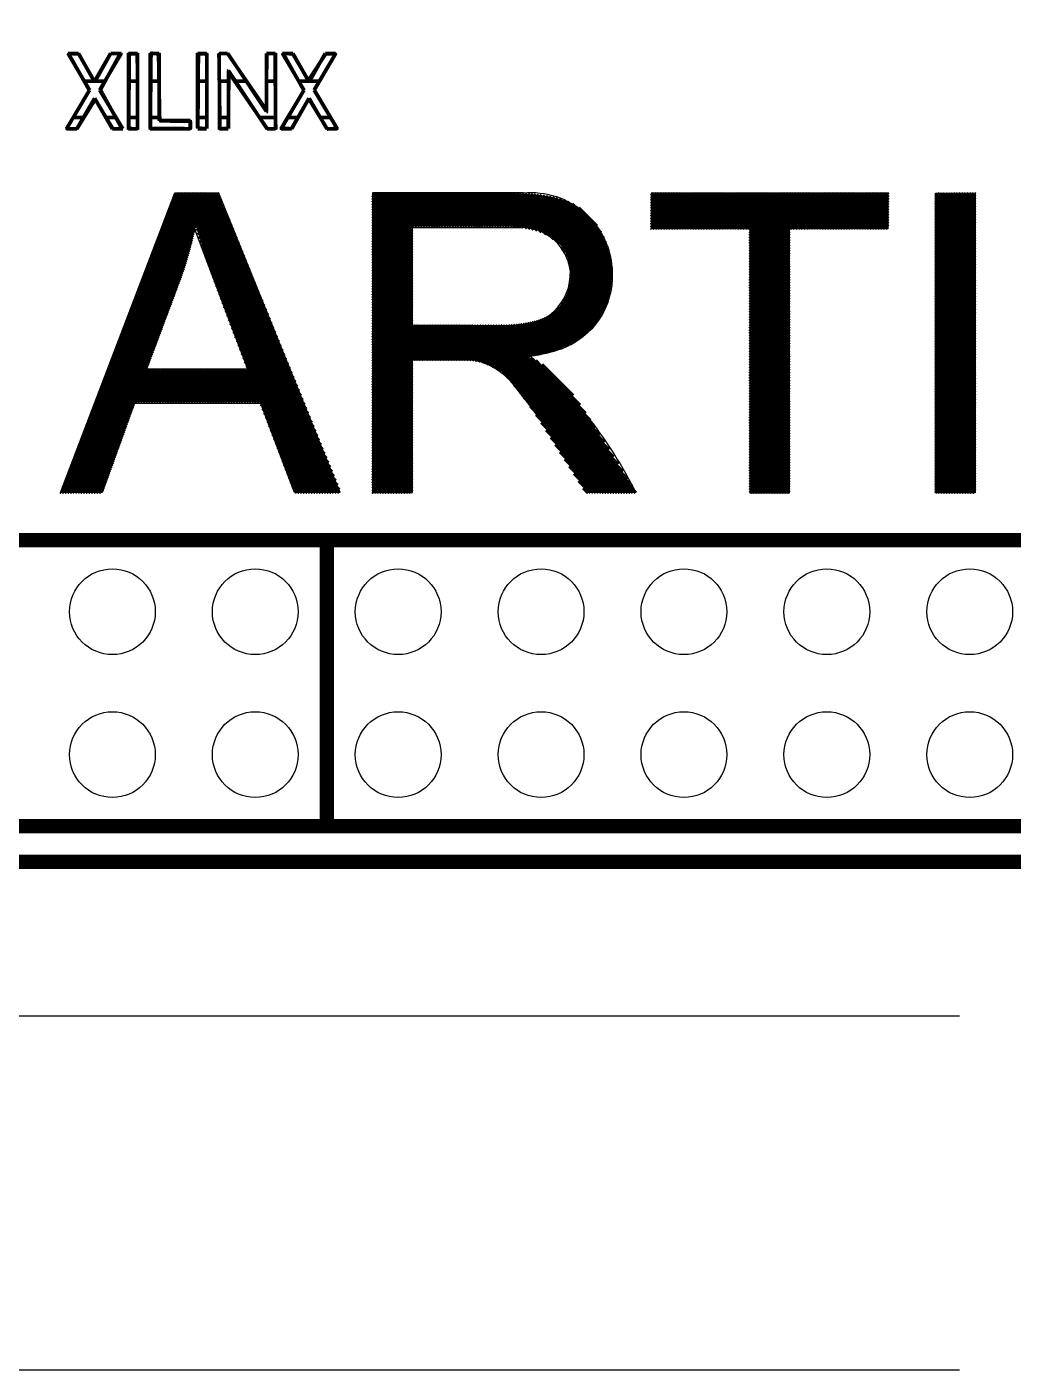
# Model space of a CAD drawing. Extents: x -8 to 88.6, y -9.6 to 57.7.
# Drawn here: x 24.8 to 38.61, y -7.11 to 11.68 of the extents above; entities that cross this region are included whole.
import ezdxf

# ---------------------------------------------------------------- set-up
doc = ezdxf.new("R2010")
doc.units = 0
for name, color, linetype in [('BG_DIMENSION', 2, 'CONTINUOUS'), ('BG_OUTLINE', 3, 'CONTINUOUS'), ('BG_SILKSCREEN_TOP', 1, 'CONTINUOUS'), ('PG_SILKSCREEN_TOP', 4, 'CONTINUOUS'), ('PIN_TOP', 5, 'CONTINUOUS')]:
    doc.layers.add(name, color=color, linetype=linetype)

msp = doc.modelspace()

# ---------------------------------------------------------------- linework, layer by layer
at = {"layer": 'BG_DIMENSION'}
for points in [[(37.8587, -2.159), (0, -2.159)], [(37.8587, -7.112), (-1.4986, -7.112)]]:
    msp.add_lwpolyline(points, dxfattribs=at)
at = {"layer": 'BG_OUTLINE', "const_width": 0.2032}
msp.add_lwpolyline([(0, 0, -0.414214), (-1.4986, 1.4986), (-1.4986, 47.50054, -0.414214), (0, 48.99914), (78.00086, 48.99914, -0.414214), (79.49946, 47.50054), (79.49946, 1.49606, -0.414214), (78.0034, 0)], format="xyb", close=True, dxfattribs=at)
at = {"layer": 'BG_SILKSCREEN_TOP'}
for points in [[(25.375362, 11.314684), (25.527762, 11.314684), (25.756362, 10.908284), (25.984962, 11.314684), (26.137362, 11.314684), (25.832562, 10.806684), (26.137362, 10.247884), (26.010362, 10.247884), (25.756362, 10.679684), (25.502362, 10.247884), (25.349962, 10.247884), (25.680162, 10.781284)], [(25.375362, 11.314684), (25.527762, 11.314684), (25.756362, 10.908284), (25.984962, 11.314684), (26.137362, 11.314684), (25.832562, 10.806684), (26.137362, 10.247884), (26.010362, 10.247884), (25.756362, 10.679684), (25.502362, 10.247884), (25.349962, 10.247884), (25.680162, 10.781284)], [(26.213562, 11.314684), (26.365962, 11.314684), (26.365962, 10.247884), (26.213562, 10.247884)], [(26.518362, 11.314684), (26.670762, 11.314684), (26.670762, 10.374884), (27.102562, 10.374884), (27.102562, 10.247884), (26.518362, 10.247884)], [(27.178762, 11.314684), (27.331162, 11.314684), (27.331162, 10.273284), (27.178762, 10.273284)], [(27.483562, 11.314684), (27.610562, 11.314684), (28.169362, 10.476484), (28.169362, 11.314684), (28.296362, 11.314684), (28.296362, 10.247884), (28.169362, 10.247884), (27.610562, 11.086084), (27.610562, 10.247884), (27.483562, 10.247884)], [(28.372562, 11.314684), (28.524962, 11.314684), (28.753562, 10.908284), (28.982162, 11.314684), (29.134562, 11.314684), (28.829762, 10.806684), (29.159962, 10.247884), (29.007562, 10.247884), (28.753562, 10.679684), (28.499562, 10.247884), (28.347162, 10.247884), (28.677362, 10.781284)], [(26.873962, 9.358884), (27.483562, 9.358884), (29.185362, 5.167884), (28.550362, 5.167884), (27.153362, 8.850884), (25.857962, 5.167884), (25.273762, 5.167884)], [(29.642562, 9.358884), (29.642562, 5.167884), (30.201362, 5.167884), (30.201362, 9.358884)], [(30.201362, 9.358884), (30.201362, 8.876284), (31.750762, 8.876284), (31.750762, 9.358884)], [(33.54197, 9.352788), (33.54197, 8.858504), (34.920936, 8.858504), (34.920936, 5.162296), (35.475418, 5.162296), (35.475418, 8.858504), (36.859972, 8.858504), (36.859972, 9.352788)], [(37.52215, 5.162296), (37.52215, 9.352788), (38.076378, 9.352788), (38.076378, 5.162296)], [(30.175962, 7.504684), (30.175962, 7.022084), (31.039562, 7.022084), (31.039562, 7.504684)], [(26.442162, 6.895084), (27.940762, 6.895084), (28.118562, 6.412484), (26.264362, 6.412484)]]:
    msp.add_lwpolyline(points, close=True, dxfattribs=at)
at = {"layer": 'BG_SILKSCREEN_TOP', "const_width": 0.0508}
for points in [[(25.525222, 11.311382), (25.377648, 11.311382)], [(25.377648, 11.311382), (25.68067, 10.797032)], [(25.677622, 10.792968), (25.385522, 11.308588)], [(25.385522, 11.308588), (25.527762, 11.303508)], [(25.751536, 10.909046), (25.525222, 11.311382)], [(25.527762, 11.303508), (25.748742, 10.917428)], [(25.748742, 10.917428), (25.974802, 11.311128)], [(25.97785, 11.311382), (25.751536, 10.909046)], [(25.821132, 10.797032), (26.12517, 11.311382)], [(26.109422, 11.308588), (25.832562, 10.800588)], [(25.974802, 11.311128), (26.109422, 11.308588)], [(26.12517, 11.311382), (25.97785, 11.311382)], [(26.351484, 11.311382), (26.224738, 11.311382)], [(26.224738, 11.311382), (26.224738, 10.25525)], [(26.228802, 10.259568), (26.236422, 11.303508)], [(26.236422, 11.303508), (26.348182, 11.306048)], [(26.348182, 11.306048), (26.353262, 10.254488)], [(26.351484, 10.25525), (26.351484, 11.311382)], [(26.654506, 11.311382), (26.527506, 11.311382)], [(26.527506, 11.311382), (26.527506, 10.25525)], [(26.531062, 10.262108), (26.541222, 11.313668)], [(26.541222, 11.313668), (26.645362, 11.303508)], [(26.645362, 11.303508), (26.663142, 10.366248)], [(26.654506, 10.37082), (26.654506, 11.311382)], [(27.320748, 11.311382), (27.194002, 11.311382)], [(27.194002, 11.311382), (27.194002, 10.25525)], [(27.196542, 10.264648), (27.204162, 11.306048)], [(27.204162, 11.306048), (27.323542, 11.300968)], [(27.320748, 10.25525), (27.320748, 11.311382)], [(27.323542, 11.300968), (27.321002, 10.259568)], [(27.610562, 11.311128), (27.491182, 11.306048)], [(27.491182, 11.306048), (27.506422, 10.257028)], [(27.614626, 11.311382), (27.49677, 11.311382)], [(27.49677, 11.311382), (27.49677, 10.25525)], [(28.154122, 10.521188), (27.610562, 11.311128)], [(28.155138, 10.498836), (27.614626, 11.311382)], [(28.161742, 11.308588), (28.154122, 10.521188)], [(28.282138, 11.311382), (28.155138, 11.311382)], [(28.155138, 11.311382), (28.155138, 10.498836)], [(28.276042, 11.308588), (28.161742, 11.308588)], [(28.286202, 10.254488), (28.276042, 11.308588)], [(28.282138, 10.25525), (28.282138, 11.311382)], [(28.52674, 11.311382), (28.379166, 11.311382)], [(28.379166, 11.311382), (28.682188, 10.797032)], [(28.679902, 10.792968), (28.390342, 11.311128)], [(28.390342, 11.311128), (28.524962, 11.303508)], [(28.524962, 11.303508), (28.743402, 10.932668)], [(28.753054, 10.909046), (28.52674, 11.311382)], [(28.743402, 10.932668), (28.987242, 11.306048)], [(28.979368, 11.311382), (28.753054, 10.909046)], [(28.82265, 10.797032), (29.126688, 11.311382)], [(29.124402, 11.306048), (28.827222, 10.798048)], [(29.126688, 11.311382), (28.979368, 11.311382)], [(28.987242, 11.306048), (29.124402, 11.306048)], [(27.62377, 10.25525), (27.62377, 11.071352)], [(27.62377, 11.071352), (28.164282, 10.25525)], [(25.60447, 10.922508), (25.745694, 10.922508)], [(25.751536, 10.922508), (25.89911, 10.922508)], [(26.233628, 10.922508), (26.34996, 10.922508)], [(26.537412, 10.922508), (26.652474, 10.922508)], [(27.201114, 10.922508), (27.32278, 10.922508)], [(27.496516, 10.922508), (27.629358, 10.922508)], [(27.620722, 10.259568), (27.630882, 11.039348)], [(27.630882, 11.039348), (28.169362, 10.254488)], [(27.710892, 10.922508), (27.878024, 10.922508)], [(28.158186, 10.922508), (28.279852, 10.922508)], [(28.607512, 10.922508), (28.90012, 10.922508)], [(25.68067, 10.797032), (25.357074, 10.25525)], [(25.360122, 10.259568), (25.677622, 10.792968)], [(26.147014, 10.25525), (25.821132, 10.797032)], [(25.832562, 10.800588), (26.132282, 10.259568)], [(28.682188, 10.797032), (28.358592, 10.25525)], [(28.370022, 10.267188), (28.679902, 10.792968)], [(29.148532, 10.25525), (28.82265, 10.797032)], [(28.827222, 10.798048), (29.144722, 10.262108)], [(25.501092, 10.25525), (25.751536, 10.684002)], [(25.758902, 10.668508), (25.502362, 10.251948)], [(25.751536, 10.684002), (25.99944, 10.25525)], [(26.007822, 10.254488), (25.758902, 10.668508)], [(28.50388, 10.25525), (28.753054, 10.684002)], [(28.748482, 10.676128), (28.509722, 10.254488)], [(29.007562, 10.251948), (28.748482, 10.676128)], [(28.753054, 10.684002), (29.002228, 10.25525)], [(25.452324, 10.414508), (25.602692, 10.414508)], [(25.91181, 10.414508), (26.04643, 10.414508)], [(26.229818, 10.414508), (26.352246, 10.414508)], [(26.532332, 10.414508), (26.662126, 10.414508)], [(27.088846, 10.37082), (26.654506, 10.37082)], [(26.663142, 10.366248), (27.092402, 10.361168)], [(27.088846, 10.25525), (27.088846, 10.37082)], [(27.092402, 10.361168), (27.092402, 10.257028)], [(27.197558, 10.414508), (27.32151, 10.414508)], [(27.503882, 10.414508), (27.6225, 10.414508)], [(28.05938, 10.414508), (28.284678, 10.414508)], [(28.456636, 10.414508), (28.6004, 10.414508)], [(28.908502, 10.414508), (29.054298, 10.414508)], [(25.357074, 10.25525), (25.501092, 10.25525)], [(25.502362, 10.251948), (25.360122, 10.259568)], [(25.99944, 10.25525), (26.147014, 10.25525)], [(26.132282, 10.259568), (26.007822, 10.254488)], [(26.224738, 10.25525), (26.351484, 10.25525)], [(26.353262, 10.254488), (26.228802, 10.259568)], [(26.527506, 10.25525), (27.088846, 10.25525)], [(27.092402, 10.257028), (26.531062, 10.262108)], [(27.194002, 10.25525), (27.320748, 10.25525)], [(27.321002, 10.259568), (27.196542, 10.264648)], [(27.49677, 10.25525), (27.62377, 10.25525)], [(27.506422, 10.257028), (27.620722, 10.259568)], [(28.164282, 10.25525), (28.282138, 10.25525)], [(28.169362, 10.254488), (28.286202, 10.254488)], [(28.358592, 10.25525), (28.50388, 10.25525)], [(28.509722, 10.254488), (28.370022, 10.267188)], [(29.002228, 10.25525), (29.148532, 10.25525)], [(29.144722, 10.262108), (29.007562, 10.251948)], [(27.15387, 8.852916), (26.817828, 9.188958)], [(27.16022, 8.883396), (26.827988, 9.215628)], [(27.995372, 8.085582), (26.838402, 9.242552)], [(27.969718, 8.148066), (26.848562, 9.269222)], [(27.944064, 8.210804), (26.858976, 9.295892)], [(27.91841, 8.273542), (26.869136, 9.322816)], [(27.892756, 8.336026), (26.879296, 9.349486)], [(27.867102, 8.398764), (26.913332, 9.352788)], [(27.841702, 8.461502), (26.950416, 9.352788)], [(27.816048, 8.523986), (26.9875, 9.352788)], [(27.790394, 8.586724), (27.02433, 9.352788)], [(27.76474, 8.649462), (27.061414, 9.352788)], [(27.739086, 8.711946), (27.098498, 9.352788)], [(27.713432, 8.774684), (27.135582, 9.352788)], [(27.687778, 8.837422), (27.172666, 9.352788)], [(27.662378, 8.899906), (27.209496, 9.352788)], [(27.636724, 8.962644), (27.24658, 9.352788)], [(27.61107, 9.025382), (27.283664, 9.352788)], [(27.585416, 9.08812), (27.320748, 9.352788)], [(27.559762, 9.150604), (27.357832, 9.352788)], [(27.534108, 9.213342), (27.394916, 9.352788)], [(27.508454, 9.27608), (27.431746, 9.352788)], [(27.483054, 9.338564), (27.46883, 9.352788)], [(30.196028, 8.773922), (29.641546, 9.32815)], [(30.196028, 8.736838), (29.641546, 9.291066)], [(30.196028, 8.699754), (29.641546, 9.254236)], [(30.196028, 8.66267), (29.641546, 9.217152)], [(30.196028, 8.811006), (29.654246, 9.352788)], [(30.196028, 8.847836), (29.69133, 9.352788)], [(30.196028, 8.88492), (29.72816, 9.352788)], [(30.228032, 8.89), (29.765244, 9.352788)], [(30.265116, 8.89), (29.802328, 9.352788)], [(30.3022, 8.89), (29.839412, 9.352788)], [(30.33903, 8.89), (29.876496, 9.352788)], [(30.376114, 8.89), (29.91358, 9.352788)], [(30.413198, 8.89), (29.95041, 9.352788)], [(30.450282, 8.89), (29.987494, 9.352788)], [(30.487366, 8.89), (30.024578, 9.352788)], [(30.52445, 8.89), (30.061662, 9.352788)], [(30.56128, 8.89), (30.098746, 9.352788)], [(30.598364, 8.89), (30.135576, 9.352788)], [(30.635448, 8.89), (30.17266, 9.352788)], [(30.672532, 8.89), (30.209744, 9.352788)], [(30.709616, 8.89), (30.246828, 9.352788)], [(30.746446, 8.89), (30.283912, 9.352788)], [(30.78353, 8.89), (30.320996, 9.352788)], [(30.820614, 8.89), (30.357826, 9.352788)], [(30.857698, 8.89), (30.39491, 9.352788)], [(30.894782, 8.89), (30.431994, 9.352788)], [(30.931866, 8.89), (30.469078, 9.352788)], [(30.968696, 8.89), (30.506162, 9.352788)], [(31.00578, 8.89), (30.543246, 9.352788)], [(31.042864, 8.89), (30.580076, 9.352788)], [(31.079948, 8.89), (30.61716, 9.352788)], [(31.117032, 8.89), (30.654244, 9.352788)], [(31.154116, 8.89), (30.691328, 9.352788)], [(31.190946, 8.89), (30.728412, 9.352788)], [(31.22803, 8.89), (30.765242, 9.352788)], [(31.265114, 8.89), (30.802326, 9.352788)], [(31.302198, 8.89), (30.83941, 9.352788)], [(31.339282, 8.89), (30.876494, 9.352788)], [(31.376112, 8.89), (30.913578, 9.352788)], [(31.413196, 8.89), (30.950662, 9.352788)], [(31.45028, 8.89), (30.987492, 9.352788)], [(31.487364, 8.89), (31.024576, 9.352788)], [(31.524448, 8.89), (31.06166, 9.352788)], [(31.562294, 8.889238), (31.098744, 9.352788)], [(31.60014, 8.888476), (31.135828, 9.352788)], [(31.639764, 8.885682), (31.172658, 9.352788)], [(31.679896, 8.882634), (31.209742, 9.352788)], [(31.720028, 8.879586), (31.246826, 9.352788)], [(31.7627, 8.873998), (31.28391, 9.352788)], [(31.806896, 8.866632), (31.320994, 9.352788)], [(31.851092, 8.85952), (31.358078, 9.352788)], [(31.900876, 8.84682), (31.394908, 9.352788)], [(31.95066, 8.83412), (31.431992, 9.352788)], [(32.009842, 8.812022), (31.469076, 9.352788)], [(32.077406, 8.781288), (31.50616, 9.352534)], [(32.179768, 8.71601), (31.543752, 9.352026)], [(32.96412, 7.968742), (31.581344, 9.351518)], [(32.969962, 7.999984), (31.618936, 9.35101)], [(32.974534, 8.032496), (31.656782, 9.349994)], [(32.978852, 8.065008), (31.695644, 9.34847)], [(32.98317, 8.097774), (31.734252, 9.346946)], [(32.984948, 8.133334), (31.773114, 9.345168)], [(32.986472, 8.16864), (31.812992, 9.34212)], [(32.98825, 8.203946), (31.853124, 9.339072)], [(32.98698, 8.242046), (31.893256, 9.336024)], [(32.985202, 8.280908), (31.934912, 9.331452)], [(32.983424, 8.320024), (31.976568, 9.326626)], [(32.978344, 8.361934), (32.019494, 9.321038)], [(32.972756, 8.404606), (32.06369, 9.313672)], [(32.965898, 8.448548), (32.10814, 9.306306)], [(32.954976, 8.496554), (32.15513, 9.2964)], [(32.943546, 8.545068), (32.20212, 9.286494)], [(32.925258, 8.600186), (32.253682, 9.271762)], [(32.905192, 8.657336), (32.307022, 9.255506)], [(32.876998, 8.722614), (32.366458, 9.233154)], [(32.837374, 8.799322), (32.434784, 9.201658)], [(34.00044, 8.858504), (33.54197, 9.316974)], [(33.963356, 8.858504), (33.54197, 9.27989)], [(33.926272, 8.858504), (33.54197, 9.24306)], [(33.889188, 8.858504), (33.54197, 9.205976)], [(34.037524, 8.858504), (33.54324, 9.352788)], [(34.074354, 8.858504), (33.580324, 9.352788)], [(34.111438, 8.858504), (33.617408, 9.352788)], [(34.148522, 8.858504), (33.654492, 9.352788)], [(34.185606, 8.858504), (33.691322, 9.352788)], [(34.22269, 8.858504), (33.728406, 9.352788)], [(34.259774, 8.858504), (33.76549, 9.352788)], [(34.296604, 8.858504), (33.802574, 9.352788)], [(34.333688, 8.858504), (33.839658, 9.352788)], [(34.370772, 8.858504), (33.876742, 9.352788)], [(34.407856, 8.858504), (33.913572, 9.352788)], [(34.44494, 8.858504), (33.950656, 9.352788)], [(34.482024, 8.858504), (33.98774, 9.352788)], [(34.518854, 8.858504), (34.024824, 9.352788)], [(34.555938, 8.858504), (34.061908, 9.352788)], [(34.593022, 8.858504), (34.098738, 9.352788)], [(34.630106, 8.858504), (34.135822, 9.352788)], [(34.66719, 8.858504), (34.172906, 9.352788)], [(34.70402, 8.858504), (34.20999, 9.352788)], [(34.741104, 8.858504), (34.247074, 9.352788)], [(34.778188, 8.858504), (34.284158, 9.352788)], [(34.815272, 8.858504), (34.320988, 9.352788)], [(34.852356, 8.858504), (34.358072, 9.352788)], [(34.88944, 8.858504), (34.395156, 9.352788)], [(35.475418, 8.309356), (34.43224, 9.352788)], [(35.475418, 8.34644), (34.469324, 9.352788)], [(35.475418, 8.383524), (34.506408, 9.352788)], [(35.475418, 8.420608), (34.543238, 9.352788)], [(35.475418, 8.457692), (34.580322, 9.352788)], [(35.475418, 8.494776), (34.617406, 9.352788)], [(35.475418, 8.531606), (34.65449, 9.352788)], [(35.475418, 8.56869), (34.691574, 9.352788)], [(35.475418, 8.605774), (34.728404, 9.352788)], [(35.475418, 8.642858), (34.765488, 9.352788)], [(35.475418, 8.679942), (34.802572, 9.352788)], [(35.475418, 8.717026), (34.839656, 9.352788)], [(35.475418, 8.753856), (34.87674, 9.352788)], [(35.475418, 8.79094), (34.913824, 9.352788)], [(35.475418, 8.828024), (34.950654, 9.352788)], [(35.482022, 8.858504), (34.987738, 9.352788)], [(35.519106, 8.858504), (35.024822, 9.352788)], [(35.555936, 8.858504), (35.061906, 9.352788)], [(35.59302, 8.858504), (35.09899, 9.352788)], [(35.630104, 8.858504), (35.136074, 9.352788)], [(35.667188, 8.858504), (35.172904, 9.352788)], [(35.704272, 8.858504), (35.209988, 9.352788)], [(35.741102, 8.858504), (35.247072, 9.352788)], [(35.778186, 8.858504), (35.284156, 9.352788)], [(35.81527, 8.858504), (35.32124, 9.352788)], [(35.852354, 8.858504), (35.35807, 9.352788)], [(35.889438, 8.858504), (35.395154, 9.352788)], [(35.926522, 8.858504), (35.432238, 9.352788)], [(35.963352, 8.858504), (35.469322, 9.352788)], [(36.000436, 8.858504), (35.506406, 9.352788)], [(36.03752, 8.858504), (35.54349, 9.352788)], [(36.074604, 8.858504), (35.58032, 9.352788)], [(36.111688, 8.858504), (35.617404, 9.352788)], [(36.148772, 8.858504), (35.654488, 9.352788)], [(36.185602, 8.858504), (35.691572, 9.352788)], [(36.222686, 8.858504), (35.728656, 9.352788)], [(36.25977, 8.858504), (35.765486, 9.352788)], [(36.296854, 8.858504), (35.80257, 9.352788)], [(36.333938, 8.858504), (35.839654, 9.352788)], [(36.370768, 8.858504), (35.876738, 9.352788)], [(36.407852, 8.858504), (35.913822, 9.352788)], [(36.444936, 8.858504), (35.950906, 9.352788)], [(36.48202, 8.858504), (35.987736, 9.352788)], [(36.519104, 8.858504), (36.02482, 9.352788)], [(36.556188, 8.858504), (36.061904, 9.352788)], [(36.593018, 8.858504), (36.098988, 9.352788)], [(36.630102, 8.858504), (36.136072, 9.352788)], [(36.667186, 8.858504), (36.173156, 9.352788)], [(36.70427, 8.858504), (36.209986, 9.352788)], [(36.741354, 8.858504), (36.24707, 9.352788)], [(36.778438, 8.858504), (36.284154, 9.352788)], [(36.815268, 8.858504), (36.321238, 9.352788)], [(36.852352, 8.858504), (36.358322, 9.352788)], [(36.859972, 8.887968), (36.395152, 9.352788)], [(36.859972, 8.925052), (36.432236, 9.352788)], [(36.859972, 8.962136), (36.46932, 9.352788)], [(36.859972, 8.99922), (36.506404, 9.352788)], [(36.859972, 9.03605), (36.543488, 9.352788)], [(36.859972, 9.073134), (36.580572, 9.352788)], [(36.859972, 9.110218), (36.617402, 9.352788)], [(36.859972, 9.147302), (36.654486, 9.352788)], [(36.859972, 9.184386), (36.69157, 9.352788)], [(36.859972, 9.221216), (36.728654, 9.352788)], [(36.859972, 9.2583), (36.765738, 9.352788)], [(36.859972, 9.295384), (36.802822, 9.352788)], [(36.859972, 9.332468), (36.839652, 9.352788)], [(38.076378, 8.782558), (37.52215, 9.33704)], [(38.076378, 8.745474), (37.52215, 9.299956)], [(38.076378, 8.708644), (37.52215, 9.262872)], [(38.076378, 8.67156), (37.52215, 9.225788)], [(38.076378, 8.634476), (37.52215, 9.188704)], [(38.076378, 8.819642), (37.543486, 9.352788)], [(38.076378, 8.856726), (37.58057, 9.352788)], [(38.076378, 8.89381), (37.617654, 9.352788)], [(38.076378, 8.930894), (37.654484, 9.352788)], [(38.076378, 8.967724), (37.691568, 9.352788)], [(38.076378, 9.004808), (37.728652, 9.352788)], [(38.076378, 9.041892), (37.765736, 9.352788)], [(38.076378, 9.078976), (37.80282, 9.352788)], [(38.076378, 9.11606), (37.839904, 9.352788)], [(38.076378, 9.15289), (37.876734, 9.352788)], [(38.076378, 9.189974), (37.913818, 9.352788)], [(38.076378, 9.227058), (37.950902, 9.352788)], [(38.076378, 9.264142), (37.987986, 9.352788)], [(38.076378, 9.301226), (38.02507, 9.352788)], [(38.076378, 9.33831), (38.0619, 9.352788)], [(27.104848, 8.642604), (26.745946, 9.001506)], [(27.112214, 8.672322), (26.756106, 9.028176)], [(27.11958, 8.701786), (26.76652, 9.0551)], [(27.126692, 8.731758), (26.77668, 9.08177)], [(27.133804, 8.761984), (26.787094, 9.108694)], [(27.140662, 8.791956), (26.797254, 9.135364)], [(27.147266, 8.822182), (26.807414, 9.162034)], [(30.196028, 8.625586), (29.641546, 9.180068)], [(30.196028, 8.588756), (29.641546, 9.142984)], [(30.196028, 8.551672), (29.641546, 9.1059)], [(30.196028, 8.514588), (29.641546, 9.068816)], [(30.196028, 8.477504), (29.641546, 9.031986)], [(32.7787, 8.89508), (32.524954, 9.148826)], [(33.852358, 8.858504), (33.54197, 9.168892)], [(33.815274, 8.858504), (33.54197, 9.131808)], [(33.77819, 8.858504), (33.54197, 9.094724)], [(33.741106, 8.858504), (33.54197, 9.05764)], [(33.704022, 8.858504), (33.54197, 9.02081)], [(38.076378, 8.597392), (37.52215, 9.151874)], [(38.076378, 8.560308), (37.52215, 9.11479)], [(38.076378, 8.523224), (37.52215, 9.077706)], [(38.076378, 8.486394), (37.52215, 9.040622)], [(38.076378, 8.44931), (37.52215, 9.003538)], [(27.048968, 8.43915), (26.674064, 8.814054)], [(27.05735, 8.467852), (26.684224, 8.840978)], [(27.065732, 8.496554), (26.694638, 8.867648)], [(27.073606, 8.52551), (26.704798, 8.894572)], [(27.081734, 8.55472), (26.715212, 8.921242)], [(27.089862, 8.583676), (26.725372, 8.947912)], [(27.097482, 8.61314), (26.735532, 8.974836)], [(28.021026, 8.022844), (27.181302, 8.862314)], [(28.04668, 7.960106), (27.197304, 8.809482)], [(30.196028, 8.44042), (29.641546, 8.994902)], [(30.196028, 8.403336), (29.641546, 8.957818)], [(30.196028, 8.366506), (29.641546, 8.920734)], [(30.196028, 8.329422), (29.641546, 8.88365)], [(30.196028, 8.292338), (29.641546, 8.84682)], [(30.196028, 8.255254), (29.641546, 8.809736)], [(33.666938, 8.858504), (33.54197, 8.983726)], [(33.630108, 8.858504), (33.54197, 8.946642)], [(33.593024, 8.858504), (33.54197, 8.909558)], [(33.55594, 8.858504), (33.54197, 8.872474)], [(35.475418, 8.272526), (34.920936, 8.826754)], [(38.076378, 8.412226), (37.52215, 8.966708)], [(38.076378, 8.375142), (37.52215, 8.929624)], [(38.076378, 8.338058), (37.52215, 8.89254)], [(38.076378, 8.301228), (37.52215, 8.855456)], [(38.076378, 8.264144), (37.52215, 8.818372)], [(26.986738, 8.242046), (26.602182, 8.626856)], [(26.99639, 8.269478), (26.612342, 8.653526)], [(27.00528, 8.297672), (26.622756, 8.680196)], [(27.01417, 8.325612), (26.632916, 8.70712)], [(27.023314, 8.353806), (26.64333, 8.73379)], [(27.032204, 8.382), (26.65349, 8.760714)], [(27.040586, 8.410702), (26.66365, 8.787384)], [(28.07208, 7.897368), (27.214068, 8.755634)], [(28.097734, 7.834884), (27.231086, 8.701532)], [(28.123388, 7.772146), (27.248612, 8.646922)], [(30.196028, 8.21817), (29.641546, 8.772652)], [(30.196028, 8.18134), (29.641546, 8.735568)], [(30.196028, 8.144256), (29.641546, 8.698484)], [(30.196028, 8.107172), (29.641546, 8.6614)], [(30.196028, 8.070088), (29.641546, 8.62457)], [(35.475418, 8.235442), (34.920936, 8.78967)], [(35.475418, 8.198358), (34.920936, 8.75284)], [(35.475418, 8.161274), (34.920936, 8.715756)], [(35.475418, 8.12419), (34.920936, 8.678672)], [(35.475418, 8.08736), (34.920936, 8.641588)], [(38.076378, 8.22706), (37.52215, 8.781288)], [(38.076378, 8.189976), (37.52215, 8.744458)], [(38.076378, 8.152892), (37.52215, 8.707374)], [(38.076378, 8.115808), (37.52215, 8.67029)], [(38.076378, 8.078978), (37.52215, 8.633206)], [(26.917904, 8.0518), (26.5303, 8.439404)], [(26.928064, 8.078724), (26.54046, 8.466074)], [(26.938224, 8.105648), (26.550874, 8.492998)], [(26.94813, 8.132572), (26.561034, 8.519668)], [(26.958036, 8.15975), (26.571448, 8.546338)], [(26.967688, 8.187182), (26.581608, 8.573262)], [(26.97734, 8.214614), (26.591768, 8.599932)], [(28.149042, 7.709408), (27.266646, 8.591804)], [(28.174696, 7.646924), (27.285696, 8.53567)], [(28.20035, 7.584186), (27.305254, 8.479282)], [(30.196028, 8.033004), (29.641546, 8.587486)], [(30.196028, 7.99592), (29.641546, 8.550402)], [(30.196028, 7.95909), (29.641546, 8.513318)], [(30.196028, 7.922006), (29.641546, 8.476234)], [(30.196028, 7.884922), (29.641546, 8.43915)], [(32.957262, 7.938516), (32.286702, 8.609076)], [(32.950404, 7.908544), (32.348424, 8.510524)], [(32.943292, 7.878572), (32.375348, 8.446516)], [(35.475418, 8.050276), (34.920936, 8.604504)], [(35.475418, 8.013192), (34.920936, 8.56742)], [(35.475418, 7.976108), (34.920936, 8.53059)], [(35.475418, 7.939024), (34.920936, 8.493506)], [(35.475418, 7.90194), (34.920936, 8.456422)], [(38.076378, 8.041894), (37.52215, 8.596122)], [(38.076378, 8.00481), (37.52215, 8.559038)], [(38.076378, 7.967726), (37.52215, 8.522208)], [(38.076378, 7.930642), (37.52215, 8.485124)], [(38.076378, 7.893812), (37.52215, 8.44804)], [(26.847292, 7.863078), (26.458418, 8.251952)], [(26.857452, 7.890002), (26.468578, 8.278622)], [(26.867612, 7.916926), (26.478992, 8.305546)], [(26.877518, 7.94385), (26.489152, 8.332216)], [(26.887678, 7.970774), (26.499566, 8.35914)], [(26.897838, 7.997698), (26.509726, 8.38581)], [(26.907744, 8.024622), (26.519886, 8.41248)], [(28.226004, 7.521448), (27.324812, 8.42264)], [(28.251404, 7.458964), (27.345386, 8.364982)], [(28.277058, 7.396226), (27.366468, 8.306816)], [(28.302712, 7.333488), (27.387296, 8.248904)], [(30.196028, 7.847838), (29.641546, 8.40232)], [(30.196028, 7.810754), (29.641546, 8.365236)], [(30.196028, 7.773924), (29.641546, 8.328152)], [(30.196028, 7.73684), (29.641546, 8.291068)], [(30.196028, 7.699756), (29.641546, 8.253984)], [(32.93364, 7.85114), (32.391858, 8.392922)], [(32.923988, 7.823708), (32.403542, 8.344154)], [(32.914336, 7.796276), (32.4104, 8.300212)], [(32.903922, 7.769606), (32.413448, 8.260334)], [(35.475418, 7.86511), (34.920936, 8.419338)], [(35.475418, 7.828026), (34.920936, 8.382254)], [(35.475418, 7.790942), (34.920936, 8.34517)], [(35.475418, 7.753858), (34.920936, 8.30834)], [(35.475418, 7.716774), (34.920936, 8.271256)], [(38.076378, 7.856728), (37.52215, 8.410956)], [(38.076378, 7.819644), (37.52215, 8.373872)], [(38.076378, 7.78256), (37.52215, 8.337042)], [(38.076378, 7.745476), (37.52215, 8.299958)], [(38.076378, 7.708392), (37.52215, 8.262874)], [(26.77668, 7.674356), (26.386536, 8.0645)], [(26.78684, 7.70128), (26.396696, 8.091424)], [(26.797, 7.728204), (26.40711, 8.118094)], [(26.806906, 7.755128), (26.41727, 8.144764)], [(26.817066, 7.782052), (26.427684, 8.171688)], [(26.827226, 7.80923), (26.437844, 8.198358)], [(26.837132, 7.836154), (26.448004, 8.225282)], [(28.328366, 7.271004), (27.408378, 8.190992)], [(28.35402, 7.208266), (27.430222, 8.132064)], [(28.379674, 7.145528), (27.452828, 8.072374)], [(30.196028, 7.662672), (29.641546, 8.217154)], [(30.196028, 7.625588), (29.641546, 8.18007)], [(30.196028, 7.588504), (29.641546, 8.142986)], [(30.196028, 7.551674), (29.641546, 8.105902)], [(30.196028, 7.51459), (29.641546, 8.068818)], [(32.841438, 7.646924), (32.403796, 8.084566)], [(32.855408, 7.670038), (32.409638, 8.115808)], [(32.868616, 7.693914), (32.414464, 8.147812)], [(32.8803, 7.719314), (32.415988, 8.183626)], [(32.892238, 7.74446), (32.416242, 8.220456)], [(35.475418, 7.67969), (34.920936, 8.234172)], [(35.475418, 7.64286), (34.920936, 8.197088)], [(35.475418, 7.605776), (34.920936, 8.160004)], [(35.475418, 7.568692), (34.920936, 8.123174)], [(35.475418, 7.531608), (34.920936, 8.08609)], [(38.076378, 7.671562), (37.52215, 8.22579)], [(38.076378, 7.634478), (37.52215, 8.188706)], [(38.076378, 7.597394), (37.52215, 8.151622)], [(38.076378, 7.56031), (37.52215, 8.114792)], [(38.076378, 7.523226), (37.52215, 8.077708)], [(26.706068, 7.485634), (26.314654, 7.877048)], [(26.716228, 7.512558), (26.324814, 7.903972)], [(26.726388, 7.539482), (26.335228, 7.930642)], [(26.736294, 7.56666), (26.345388, 7.957566)], [(26.746454, 7.593584), (26.355802, 7.984236)], [(26.756614, 7.620508), (26.365962, 8.010906)], [(26.76652, 7.647432), (26.376122, 8.03783)], [(28.405328, 7.083044), (27.47518, 8.012938)], [(28.430728, 7.020306), (27.497532, 7.953502)], [(28.456382, 6.957568), (27.519884, 7.894066)], [(30.650434, 7.022846), (29.641546, 8.031734)], [(30.613604, 7.022846), (29.641546, 7.994904)], [(30.57652, 7.022846), (29.641546, 7.95782)], [(30.539436, 7.022846), (29.641546, 7.920736)], [(30.502352, 7.022846), (29.641546, 7.883652)], [(32.716216, 7.475982), (32.323786, 7.868412)], [(32.733742, 7.49554), (32.33674, 7.892288)], [(32.750506, 7.515606), (32.349948, 7.916164)], [(32.766508, 7.536688), (32.361886, 7.94131)], [(32.78251, 7.55777), (32.371538, 7.968742)], [(32.798512, 7.578852), (32.38119, 7.996174)], [(32.813752, 7.600696), (32.390588, 8.023606)], [(32.827722, 7.62381), (32.397954, 8.053324)], [(35.475418, 7.494524), (34.920936, 8.049006)], [(35.475418, 7.457694), (34.920936, 8.011922)], [(35.475418, 7.42061), (34.920936, 7.974838)], [(35.475418, 7.383526), (34.920936, 7.937754)], [(35.475418, 7.346442), (34.920936, 7.900924)], [(38.076378, 7.486142), (37.52215, 8.040624)], [(38.076378, 7.449312), (37.52215, 8.00354)], [(38.076378, 7.412228), (37.52215, 7.966456)], [(38.076378, 7.375144), (37.52215, 7.929626)], [(38.076378, 7.33806), (37.52215, 7.892542)], [(26.635456, 7.296912), (26.242772, 7.68985)], [(26.645616, 7.32409), (26.252932, 7.71652)], [(26.655776, 7.351014), (26.263346, 7.743444)], [(26.665682, 7.377938), (26.273506, 7.770114)], [(26.675842, 7.404862), (26.28392, 7.796784)], [(26.686002, 7.431786), (26.29408, 7.823708)], [(26.695908, 7.45871), (26.30424, 7.850378)], [(28.482036, 6.89483), (27.542236, 7.83463)], [(28.50769, 6.832346), (27.564842, 7.775194)], [(28.533344, 6.769608), (27.587194, 7.716012)], [(30.465268, 7.022846), (29.641546, 7.846568)], [(30.428184, 7.022846), (29.641546, 7.809738)], [(30.391354, 7.022846), (29.641546, 7.772654)], [(30.35427, 7.022846), (29.641546, 7.73557)], [(30.317186, 7.022846), (29.641546, 7.698486)], [(32.537654, 7.321042), (32.171132, 7.687564)], [(32.559752, 7.336028), (32.19069, 7.70509)], [(32.58058, 7.352284), (32.20974, 7.723124)], [(32.601408, 7.36854), (32.22879, 7.740904)], [(32.621982, 7.384796), (32.248094, 7.758938)], [(32.642048, 7.402068), (32.264604, 7.779512)], [(32.660844, 7.420102), (32.280352, 7.800848)], [(32.67964, 7.43839), (32.295846, 7.822184)], [(32.69869, 7.456424), (32.310578, 7.844536)], [(35.475418, 7.309358), (34.920936, 7.86384)], [(35.475418, 7.272274), (34.920936, 7.826756)], [(35.475418, 7.235444), (34.920936, 7.789672)], [(35.475418, 7.19836), (34.920936, 7.752588)], [(35.475418, 7.161276), (34.920936, 7.715504)], [(38.076378, 7.300976), (37.52215, 7.855458)], [(38.076378, 7.264146), (37.52215, 7.818374)], [(38.076378, 7.227062), (37.52215, 7.78129)], [(38.076378, 7.189978), (37.52215, 7.744206)], [(38.076378, 7.152894), (37.52215, 7.707376)], [(26.564844, 7.108444), (26.17089, 7.502398)], [(26.575004, 7.135368), (26.18105, 7.529068)], [(26.585164, 7.162292), (26.191464, 7.555992)], [(26.59507, 7.189216), (26.201624, 7.582662)], [(26.60523, 7.21614), (26.212038, 7.609586)], [(26.61539, 7.243064), (26.222198, 7.636256)], [(26.625296, 7.269988), (26.232612, 7.662926)], [(28.558998, 6.70687), (27.609546, 7.656576)], [(28.584652, 6.644386), (27.631898, 7.59714)], [(28.610306, 6.581648), (27.65425, 7.537704)], [(30.280102, 7.022846), (29.641546, 7.661402)], [(30.243018, 7.022846), (29.641546, 7.624318)], [(30.206188, 7.022846), (29.641546, 7.587488)], [(30.196028, 6.995922), (29.641546, 7.550404)], [(30.196028, 6.958838), (29.641546, 7.51332)], [(30.687518, 7.022846), (30.20695, 7.503668)], [(30.724602, 7.022846), (30.244034, 7.503668)], [(30.761686, 7.022846), (30.280864, 7.503668)], [(30.79877, 7.022846), (30.317948, 7.503668)], [(30.8356, 7.022846), (30.355032, 7.503668)], [(30.872938, 7.022592), (30.392116, 7.503668)], [(30.910276, 7.022338), (30.4292, 7.503668)], [(30.947614, 7.022084), (30.466284, 7.503668)], [(30.987238, 7.019798), (30.503114, 7.503668)], [(31.026608, 7.017258), (30.540198, 7.503668)], [(31.066486, 7.014464), (30.577282, 7.503668)], [(31.109412, 7.008368), (30.614366, 7.503668)], [(31.153862, 7.001256), (30.65145, 7.503668)], [(31.205678, 6.98627), (30.68828, 7.503668)], [(31.26867, 6.960362), (30.725364, 7.503668)], [(31.341568, 6.924548), (30.762448, 7.503668)], [(31.438088, 6.865112), (30.799532, 7.503668)], [(33.177988, 5.162296), (30.836616, 7.503668)], [(33.215072, 5.162296), (30.8737, 7.503668)], [(33.252156, 5.162296), (30.91053, 7.503668)], [(33.288986, 5.162296), (30.947614, 7.503668)], [(33.32607, 5.162296), (30.984698, 7.503668)], [(33.273746, 5.251704), (31.021782, 7.503668)], [(33.208468, 5.354066), (31.058866, 7.503668)], [(33.14319, 5.456174), (31.095696, 7.503668)], [(33.077912, 5.558536), (31.13278, 7.503668)], [(33.012888, 5.660644), (31.169864, 7.503668)], [(32.94761, 5.763006), (31.206948, 7.503668)], [(32.882332, 5.865368), (31.244032, 7.503668)], [(32.817054, 5.967476), (31.281116, 7.503668)], [(32.75203, 6.069838), (31.317946, 7.503668)], [(32.686752, 6.171946), (31.35503, 7.503668)], [(31.824422, 7.07136), (31.392114, 7.503668)], [(31.856172, 7.076694), (31.428436, 7.50443)], [(31.887922, 7.082028), (31.464758, 7.505192)], [(31.919418, 7.087362), (31.500826, 7.505954)], [(31.951168, 7.092696), (31.53664, 7.507478)], [(31.981394, 7.099554), (31.571184, 7.509764)], [(32.01162, 7.106412), (31.605982, 7.51205)], [(32.041846, 7.113016), (31.64078, 7.514336)], [(32.072072, 7.120128), (31.674054, 7.518146)], [(32.101028, 7.128002), (31.707074, 7.52221)], [(32.129984, 7.13613), (31.740094, 7.52602)], [(32.15894, 7.144258), (31.772098, 7.5311)], [(32.187642, 7.15264), (31.803086, 7.536942)], [(32.21482, 7.162546), (31.834328, 7.543038)], [(32.241998, 7.172198), (31.864808, 7.549388)], [(32.26943, 7.182104), (31.894018, 7.557262)], [(32.2961, 7.192264), (31.923228, 7.565136)], [(32.321754, 7.203694), (31.95193, 7.573518)], [(32.347408, 7.21487), (31.979362, 7.58317)], [(32.373062, 7.2263), (32.005016, 7.5946)], [(32.397954, 7.238492), (32.030416, 7.60603)], [(32.422084, 7.251446), (32.05607, 7.61746)], [(32.44596, 7.264654), (32.081724, 7.62889)], [(32.47009, 7.277608), (32.10433, 7.643368)], [(32.49295, 7.291832), (32.126428, 7.6581)], [(32.515302, 7.306564), (32.14878, 7.672832)], [(35.475418, 7.124192), (34.920936, 7.678674)], [(35.475418, 7.087108), (34.920936, 7.64159)], [(35.475418, 7.050024), (34.920936, 7.604506)], [(35.475418, 7.013194), (34.920936, 7.567422)], [(35.475418, 6.97611), (34.920936, 7.530338)], [(35.475418, 6.939026), (34.920936, 7.493508)], [(38.076378, 7.11581), (37.52215, 7.670292)], [(38.076378, 7.078726), (37.52215, 7.633208)], [(38.076378, 7.041896), (37.52215, 7.596124)], [(38.076378, 7.004812), (37.52215, 7.55904)], [(38.076378, 6.967728), (37.52215, 7.521956)], [(26.494232, 6.919722), (26.099008, 7.314946)], [(26.504392, 6.946646), (26.109168, 7.34187)], [(26.514552, 6.97357), (26.119582, 7.36854)], [(26.524458, 7.000494), (26.129742, 7.39521)], [(26.534618, 7.027418), (26.140156, 7.422134)], [(26.544778, 7.054596), (26.150316, 7.448804)], [(26.554684, 7.08152), (26.16073, 7.475728)], [(28.635706, 6.51891), (27.676602, 7.478268)], [(28.66136, 6.456426), (27.698954, 7.418832)], [(28.687014, 6.393688), (27.721306, 7.359396)], [(30.196028, 6.922008), (29.641546, 7.476236)], [(30.196028, 6.884924), (29.641546, 7.439152)], [(30.196028, 6.84784), (29.641546, 7.402068)], [(30.196028, 6.810756), (29.641546, 7.365238)], [(30.196028, 6.773672), (29.641546, 7.328154)], [(35.475418, 6.901942), (34.920936, 7.456424)], [(35.475418, 6.864858), (34.920936, 7.41934)], [(35.475418, 6.828028), (34.920936, 7.382256)], [(35.475418, 6.790944), (34.920936, 7.345172)], [(35.475418, 6.75386), (34.920936, 7.308088)], [(38.076378, 6.930644), (37.52215, 7.485126)], [(38.076378, 6.89356), (37.52215, 7.448042)], [(38.076378, 6.856476), (37.52215, 7.410958)], [(38.076378, 6.819646), (37.52215, 7.373874)], [(38.076378, 6.782562), (37.52215, 7.33679)], [(26.723086, 6.431788), (26.027126, 7.127494)], [(26.759916, 6.431788), (26.037286, 7.154418)], [(26.797, 6.431788), (26.0477, 7.181088)], [(26.834084, 6.431788), (26.05786, 7.208012)], [(26.871168, 6.431788), (26.068274, 7.234682)], [(26.908252, 6.431788), (26.078434, 7.261352)], [(26.484072, 6.892798), (26.088848, 7.288276)], [(28.712668, 6.33095), (27.743658, 7.300214)], [(28.738322, 6.268466), (27.76601, 7.240778)], [(28.763976, 6.205728), (27.788362, 7.181342)], [(28.78963, 6.14299), (27.810714, 7.121906)], [(30.196028, 6.736588), (29.641546, 7.29107)], [(30.196028, 6.699758), (29.641546, 7.253986)], [(30.196028, 6.662674), (29.641546, 7.216902)], [(30.196028, 6.62559), (29.641546, 7.180072)], [(30.196028, 6.588506), (29.641546, 7.142988)], [(35.475418, 6.716776), (34.920936, 7.271258)], [(35.475418, 6.679692), (34.920936, 7.234174)], [(35.475418, 6.642608), (34.920936, 7.19709)], [(35.475418, 6.605778), (34.920936, 7.160006)], [(35.475418, 6.568694), (34.920936, 7.122922)], [(38.076378, 6.745478), (37.52215, 7.29996)], [(38.076378, 6.708394), (37.52215, 7.262876)], [(38.076378, 6.67131), (37.52215, 7.225792)], [(38.076378, 6.63448), (37.52215, 7.188708)], [(38.076378, 6.597396), (37.52215, 7.151624)], [(26.463752, 6.431788), (25.955244, 6.940296)], [(26.500836, 6.431788), (25.965404, 6.966966)], [(26.537666, 6.431788), (25.975818, 6.993636)], [(26.57475, 6.431788), (25.985978, 7.02056)], [(26.611834, 6.431788), (25.996392, 7.04723)], [(26.648918, 6.431788), (26.006552, 7.074154)], [(26.686002, 6.431788), (26.016966, 7.100824)], [(28.81503, 6.080506), (27.833066, 7.06247)], [(28.840684, 6.017768), (27.855418, 7.003034)], [(28.866338, 5.95503), (27.87777, 6.943598)], [(30.196028, 6.551422), (29.641546, 7.105904)], [(30.196028, 6.514592), (29.641546, 7.06882)], [(30.196028, 6.477508), (29.641546, 7.031736)], [(30.196028, 6.440424), (29.641546, 6.994652)], [(30.196028, 6.40334), (29.641546, 6.957822)], [(32.621474, 6.274308), (31.845758, 7.050024)], [(32.545528, 6.387338), (31.921196, 7.01167)], [(32.44977, 6.52018), (32.013144, 6.956806)], [(35.475418, 6.53161), (34.920936, 7.085838)], [(35.475418, 6.494526), (34.920936, 7.049008)], [(35.475418, 6.457442), (34.920936, 7.011924)], [(35.475418, 6.420612), (34.920936, 6.97484)], [(35.475418, 6.383528), (34.920936, 6.937756)], [(38.076378, 6.560312), (37.52215, 7.11454)], [(38.076378, 6.523228), (37.52215, 7.07771)], [(38.076378, 6.486144), (37.52215, 7.040626)], [(38.076378, 6.44906), (37.52215, 7.003542)], [(38.076378, 6.41223), (37.52215, 6.966458)], [(38.076378, 6.375146), (37.52215, 6.929374)], [(26.290016, 6.34619), (25.883362, 6.752844)], [(26.299668, 6.373368), (25.893522, 6.779514)], [(26.309574, 6.400546), (25.903936, 6.806438)], [(26.31948, 6.427724), (25.914096, 6.833108)], [(26.3525, 6.431788), (25.92451, 6.859778)], [(26.389584, 6.431788), (25.93467, 6.886702)], [(26.426668, 6.431788), (25.945084, 6.913372)], [(26.945336, 6.431788), (26.493216, 6.883654)], [(26.982166, 6.431788), (26.5303, 6.883654)], [(27.01925, 6.431788), (26.567384, 6.883654)], [(27.056334, 6.431788), (26.604468, 6.883654)], [(27.093418, 6.431788), (26.641552, 6.883654)], [(27.130502, 6.431788), (26.678382, 6.883654)], [(27.167332, 6.431788), (26.715466, 6.883654)], [(27.204416, 6.431788), (26.75255, 6.883654)], [(27.2415, 6.431788), (26.789634, 6.883654)], [(27.278584, 6.431788), (26.826718, 6.883654)], [(27.315668, 6.431788), (26.863548, 6.883654)], [(27.352752, 6.431788), (26.900632, 6.883654)], [(27.389582, 6.431788), (26.937716, 6.883654)], [(27.426666, 6.431788), (26.9748, 6.883654)], [(27.46375, 6.431788), (27.011884, 6.883654)], [(27.500834, 6.431788), (27.048968, 6.883654)], [(27.537918, 6.431788), (27.085798, 6.883654)], [(27.574748, 6.431788), (27.122882, 6.883654)], [(27.611832, 6.431788), (27.159966, 6.883654)], [(27.648916, 6.431788), (27.19705, 6.883654)], [(27.686, 6.431788), (27.234134, 6.883654)], [(27.723084, 6.431788), (27.271218, 6.883654)], [(27.760168, 6.431788), (27.308048, 6.883654)], [(27.796998, 6.431788), (27.345132, 6.883654)], [(27.834082, 6.431788), (27.382216, 6.883654)], [(27.871166, 6.431788), (27.4193, 6.883654)], [(27.90825, 6.431788), (27.456384, 6.883654)], [(27.945334, 6.431788), (27.493214, 6.883654)], [(27.982418, 6.431788), (27.530298, 6.883654)], [(28.019248, 6.431788), (27.567382, 6.883654)], [(28.056332, 6.431788), (27.604466, 6.883654)], [(29.071316, 5.453888), (27.64155, 6.883654)], [(29.045662, 5.516372), (27.678634, 6.883654)], [(29.020008, 5.57911), (27.715464, 6.883654)], [(28.994608, 5.641848), (27.752548, 6.883654)], [(28.968954, 5.704332), (27.789632, 6.883654)], [(28.9433, 5.76707), (27.826716, 6.883654)], [(28.917646, 5.829808), (27.8638, 6.883654)], [(28.891992, 5.892546), (27.900122, 6.884416)], [(30.196028, 6.366256), (29.641546, 6.920738)], [(30.196028, 6.329172), (29.641546, 6.883654)], [(30.196028, 6.292342), (29.641546, 6.84657)], [(30.196028, 6.255258), (29.641546, 6.809486)], [(30.196028, 6.218174), (29.641546, 6.772402)], [(35.475418, 6.346444), (34.920936, 6.900672)], [(35.475418, 6.30936), (34.920936, 6.863842)], [(35.475418, 6.272276), (34.920936, 6.826758)], [(35.475418, 6.235192), (34.920936, 6.789674)], [(35.475418, 6.198362), (34.920936, 6.75259)], [(38.076378, 6.338062), (37.52215, 6.89229)], [(38.076378, 6.300978), (37.52215, 6.85546)], [(38.076378, 6.263894), (37.52215, 6.818376)], [(38.076378, 6.22681), (37.52215, 6.781292)], [(38.076378, 6.18998), (37.52215, 6.744208)], [(26.221182, 6.155944), (25.81148, 6.565392)], [(26.230834, 6.183122), (25.82164, 6.592316)], [(26.24074, 6.2103), (25.832054, 6.618986)], [(26.250646, 6.237478), (25.842214, 6.645656)], [(26.260298, 6.264656), (25.852628, 6.67258)], [(26.270204, 6.291834), (25.862788, 6.69925)], [(26.28011, 6.319012), (25.873202, 6.72592)], [(30.196028, 6.18109), (29.641546, 6.735572)], [(30.196028, 6.144006), (29.641546, 6.698488)], [(30.196028, 6.106922), (29.641546, 6.661404)], [(30.196028, 6.070092), (29.641546, 6.62432)], [(30.196028, 6.033008), (29.641546, 6.587236)], [(33.140904, 5.162296), (31.626556, 6.676644)], [(35.475418, 6.161278), (34.920936, 6.715506)], [(35.475418, 6.124194), (34.920936, 6.678422)], [(35.475418, 6.08711), (34.920936, 6.641592)], [(35.475418, 6.050026), (34.920936, 6.604508)], [(35.475418, 6.012942), (34.920936, 6.567424)], [(38.076378, 6.152896), (37.52215, 6.707124)], [(38.076378, 6.115812), (37.52215, 6.670294)], [(38.076378, 6.078728), (37.52215, 6.63321)], [(38.076378, 6.041644), (37.52215, 6.596126)], [(38.076378, 6.004814), (37.52215, 6.559042)], [(26.152094, 5.965444), (25.739598, 6.37794)], [(26.162, 5.992622), (25.749758, 6.404864)], [(26.171906, 6.0198), (25.760172, 6.431534)], [(26.181812, 6.046978), (25.770332, 6.458458)], [(26.191464, 6.074156), (25.780746, 6.485128)], [(26.20137, 6.101334), (25.790906, 6.511798)], [(26.211276, 6.128512), (25.80132, 6.538722)], [(29.09697, 5.39115), (28.080208, 6.407912)], [(30.196028, 5.995924), (29.641546, 6.550406)], [(30.196028, 5.95884), (29.641546, 6.513322)], [(30.196028, 5.921756), (29.641546, 6.476238)], [(30.196028, 5.884926), (29.641546, 6.439154)], [(30.196028, 5.847842), (29.641546, 6.40207)], [(30.196028, 5.810758), (29.641546, 6.364986)], [(33.10382, 5.162296), (31.76016, 6.505956)], [(33.066736, 5.162296), (31.851854, 6.377178)], [(35.475418, 5.976112), (34.920936, 6.53034)], [(35.475418, 5.939028), (34.920936, 6.493256)], [(35.475418, 5.901944), (34.920936, 6.456426)], [(35.475418, 5.86486), (34.920936, 6.419342)], [(35.475418, 5.827776), (34.920936, 6.382258)], [(38.076378, 5.96773), (37.52215, 6.521958)], [(38.076378, 5.930646), (37.52215, 6.484874)], [(38.076378, 5.893562), (37.52215, 6.448044)], [(38.076378, 5.856478), (37.52215, 6.41096)], [(38.076378, 5.819394), (37.52215, 6.373876)], [(26.08326, 5.774944), (25.667716, 6.190742)], [(26.093166, 5.802122), (25.677876, 6.217412)], [(26.103072, 5.8293), (25.68829, 6.244082)], [(26.112978, 5.856732), (25.69845, 6.271006)], [(26.12263, 5.88391), (25.708864, 6.297676)], [(26.132536, 5.911088), (25.719024, 6.3246)], [(26.142442, 5.938266), (25.729438, 6.35127)], [(29.122624, 5.328412), (28.103576, 6.347714)], [(29.148278, 5.265928), (28.12669, 6.287262)], [(29.173932, 5.20319), (28.149804, 6.227064)], [(30.196028, 5.773674), (29.641546, 6.328156)], [(30.196028, 5.73659), (29.641546, 6.291072)], [(30.196028, 5.699506), (29.641546, 6.253988)], [(30.196028, 5.662676), (29.641546, 6.216904)], [(30.196028, 5.625592), (29.641546, 6.17982)], [(33.029906, 5.162296), (31.933388, 6.25856)], [(35.475418, 5.790946), (34.920936, 6.345174)], [(35.475418, 5.753862), (34.920936, 6.30809)], [(35.475418, 5.716778), (34.920936, 6.271006)], [(35.475418, 5.679694), (34.920936, 6.234176)], [(35.475418, 5.64261), (34.920936, 6.197092)], [(38.076378, 5.782564), (37.52215, 6.336792)], [(38.076378, 5.74548), (37.52215, 6.299708)], [(38.076378, 5.708396), (37.52215, 6.262624)], [(38.076378, 5.671312), (37.52215, 6.225794)], [(38.076378, 5.634228), (37.52215, 6.18871)], [(26.014426, 5.584698), (25.595834, 6.00329)], [(26.024332, 5.611876), (25.605994, 6.02996)], [(26.034238, 5.639054), (25.616408, 6.056884)], [(26.04389, 5.666232), (25.626568, 6.083554)], [(26.053796, 5.69341), (25.636982, 6.110224)], [(26.063702, 5.720588), (25.647142, 6.137148)], [(26.073608, 5.747766), (25.657556, 6.163818)], [(29.177742, 5.162296), (28.172918, 6.166866)], [(29.140658, 5.162296), (28.196286, 6.106668)], [(29.103574, 5.162296), (28.2194, 6.04647)], [(30.196028, 5.588508), (29.641546, 6.142736)], [(30.196028, 5.551424), (29.641546, 6.105906)], [(30.196028, 5.51434), (29.641546, 6.068822)], [(30.196028, 5.47751), (29.641546, 6.031738)], [(30.196028, 5.440426), (29.641546, 5.994654)], [(32.992822, 5.162296), (32.005778, 6.149086)], [(32.955738, 5.162296), (32.074104, 6.04393)], [(35.475418, 5.605526), (34.920936, 6.160008)], [(35.475418, 5.568696), (34.920936, 6.122924)], [(35.475418, 5.531612), (34.920936, 6.08584)], [(35.475418, 5.494528), (34.920936, 6.048756)], [(35.475418, 5.457444), (34.920936, 6.011926)], [(38.076378, 5.597398), (37.52215, 6.151626)], [(38.076378, 5.560314), (37.52215, 6.114542)], [(38.076378, 5.52323), (37.52215, 6.077458)], [(38.076378, 5.486146), (37.52215, 6.040628)], [(38.076378, 5.449062), (37.52215, 6.003544)], [(25.945592, 5.394198), (25.523952, 5.815838)], [(25.955498, 5.421376), (25.534112, 5.842508)], [(25.965404, 5.448554), (25.544526, 5.869432)], [(25.975056, 5.475732), (25.554686, 5.896102)], [(25.984962, 5.50291), (25.5651, 5.923026)], [(25.994868, 5.530088), (25.57526, 5.949696)], [(26.004774, 5.557266), (25.585674, 5.976366)], [(29.066744, 5.162296), (28.242514, 5.986272)], [(29.02966, 5.162296), (28.265882, 5.926074)], [(28.992576, 5.162296), (28.288996, 5.865876)], [(28.955492, 5.162296), (28.31211, 5.805678)], [(30.196028, 5.403342), (29.641546, 5.95757)], [(30.196028, 5.366258), (29.641546, 5.92074)], [(30.196028, 5.329174), (29.641546, 5.883656)], [(30.196028, 5.29209), (29.641546, 5.846572)], [(30.196028, 5.25526), (29.641546, 5.809488)], [(32.918654, 5.162296), (32.138874, 5.941822)], [(32.88157, 5.162296), (32.203644, 5.840222)], [(35.475418, 5.42036), (34.920936, 5.974842)], [(35.475418, 5.383276), (34.920936, 5.937758)], [(35.475418, 5.346446), (34.920936, 5.900674)], [(35.475418, 5.309362), (34.920936, 5.86359)], [(35.475418, 5.272278), (34.920936, 5.82676)], [(38.076378, 5.411978), (37.52215, 5.96646)], [(38.076378, 5.375148), (37.52215, 5.929376)], [(38.076378, 5.338064), (37.52215, 5.892292)], [(38.076378, 5.30098), (37.52215, 5.855208)], [(38.076378, 5.263896), (37.52215, 5.818378)], [(25.876758, 5.203698), (25.45207, 5.628386)], [(25.886664, 5.230876), (25.46223, 5.65531)], [(25.896316, 5.258054), (25.472644, 5.68198)], [(25.906222, 5.285486), (25.482804, 5.70865)], [(25.916128, 5.312664), (25.493218, 5.735574)], [(25.926034, 5.339842), (25.503378, 5.762244)], [(25.935686, 5.36702), (25.513792, 5.789168)], [(28.918408, 5.162296), (28.335224, 5.745226)], [(28.881578, 5.162296), (28.358592, 5.685028)], [(28.844494, 5.162296), (28.381706, 5.62483)], [(30.196028, 5.218176), (29.641546, 5.772404)], [(30.196028, 5.181092), (29.641546, 5.73532)], [(30.17774, 5.162296), (29.641546, 5.69849)], [(30.140656, 5.162296), (29.641546, 5.661406)], [(30.103826, 5.162296), (29.641546, 5.624322)], [(32.84474, 5.162296), (32.26816, 5.738622)], [(32.807656, 5.162296), (32.332676, 5.637022)], [(35.475418, 5.235194), (34.920936, 5.789676)], [(35.475418, 5.19811), (34.920936, 5.752592)], [(35.474402, 5.162296), (34.920936, 5.715508)], [(35.437318, 5.162296), (34.920936, 5.678424)], [(35.400234, 5.162296), (34.920936, 5.64134)], [(38.076378, 5.226812), (37.52215, 5.781294)], [(38.076378, 5.189728), (37.52215, 5.74421)], [(38.067234, 5.162296), (37.52215, 5.707126)], [(38.03015, 5.162296), (37.52215, 5.670042)], [(37.993066, 5.162296), (37.52215, 5.633212)], [(25.65908, 5.162296), (25.380188, 5.441188)], [(25.696164, 5.162296), (25.390348, 5.467858)], [(25.733248, 5.162296), (25.400762, 5.494528)], [(25.770078, 5.162296), (25.410922, 5.521452)], [(25.807162, 5.162296), (25.421336, 5.548122)], [(25.844246, 5.162296), (25.431496, 5.574792)], [(25.866852, 5.17652), (25.44191, 5.601716)], [(28.80741, 5.162296), (28.40482, 5.564632)], [(28.770326, 5.162296), (28.428188, 5.504434)], [(28.733242, 5.162296), (28.451302, 5.444236)], [(30.066742, 5.162296), (29.641546, 5.587238)], [(30.029658, 5.162296), (29.641546, 5.550154)], [(29.992574, 5.162296), (29.641546, 5.513324)], [(29.95549, 5.162296), (29.641546, 5.47624)], [(29.91866, 5.162296), (29.641546, 5.439156)], [(32.770572, 5.162296), (32.397192, 5.535422)], [(32.733488, 5.162296), (32.461708, 5.433822)], [(35.36315, 5.162296), (34.920936, 5.60451)], [(35.32632, 5.162296), (34.920936, 5.567426)], [(35.289236, 5.162296), (34.920936, 5.530342)], [(35.252152, 5.162296), (34.920936, 5.493258)], [(35.215068, 5.162296), (34.920936, 5.456174)], [(37.955982, 5.162296), (37.52215, 5.596128)], [(37.918898, 5.162296), (37.52215, 5.559044)], [(37.881814, 5.162296), (37.52215, 5.52196)], [(37.844984, 5.162296), (37.52215, 5.484876)], [(37.8079, 5.162296), (37.52215, 5.447792)], [(25.399746, 5.162296), (25.308306, 5.253736)], [(25.43683, 5.162296), (25.318466, 5.280406)], [(25.473914, 5.162296), (25.32888, 5.30733)], [(25.510998, 5.162296), (25.33904, 5.334)], [(25.548082, 5.162296), (25.349454, 5.36067)], [(25.584912, 5.162296), (25.359614, 5.387594)], [(25.621996, 5.162296), (25.370028, 5.414264)], [(28.696158, 5.162296), (28.474416, 5.384038)], [(28.659328, 5.162296), (28.49753, 5.32384)], [(28.622244, 5.162296), (28.520898, 5.263642)], [(29.881576, 5.162296), (29.641546, 5.402072)], [(29.844492, 5.162296), (29.641546, 5.364988)], [(29.807408, 5.162296), (29.641546, 5.327904)], [(29.770324, 5.162296), (29.641546, 5.291074)], [(29.73324, 5.162296), (29.641546, 5.25399)], [(32.696404, 5.162296), (32.526224, 5.332222)], [(35.177984, 5.162296), (34.920936, 5.41909)], [(35.141154, 5.162296), (34.920936, 5.38226)], [(35.10407, 5.162296), (34.920936, 5.345176)], [(35.066986, 5.162296), (34.920936, 5.308092)], [(35.029902, 5.162296), (34.920936, 5.271008)], [(37.770816, 5.162296), (37.52215, 5.410962)], [(37.733732, 5.162296), (37.52215, 5.373878)], [(37.696648, 5.162296), (37.52215, 5.336794)], [(37.659564, 5.162296), (37.52215, 5.29971)], [(37.622734, 5.162296), (37.52215, 5.262626)], [(25.288748, 5.162296), (25.277572, 5.173472)], [(25.325832, 5.162296), (25.287732, 5.200142)], [(25.362662, 5.162296), (25.298146, 5.226812)], [(28.58516, 5.162296), (28.544012, 5.203444)], [(29.69641, 5.162296), (29.641546, 5.216906)], [(29.659326, 5.162296), (29.641546, 5.179822)], [(32.65932, 5.162296), (32.590994, 5.230622)], [(34.992818, 5.162296), (34.920936, 5.233924)], [(34.955734, 5.162296), (34.920936, 5.197094)], [(37.58565, 5.162296), (37.52215, 5.225542)], [(37.548566, 5.162296), (37.52215, 5.188712)]]:
    msp.add_lwpolyline(points, dxfattribs=at)
at = {"layer": 'BG_SILKSCREEN_TOP'}
msp.add_lwpolyline([(31.750762, 9.358884, -0.439519), (32.995362, 8.241284, -0.325999), (32.284162, 7.174484, -0.050595), (31.852362, 7.072884, -0.095264), (33.325562, 5.167884), (32.639762, 5.167884, 0.040777), (31.623762, 6.666484, 0.179425), (31.039562, 7.022084), (31.039562, 7.504684), (31.598362, 7.504684, 0.454763), (32.411162, 8.266684, 0.36272), (31.750762, 8.876284)], format="xyb", close=True, dxfattribs=at)
at = {"layer": 'PG_SILKSCREEN_TOP'}
msp.add_lwpolyline([(58.999882, 0.499364, 0.199898, 0.199898, 0), (58.999882, 4.499356, 0.199136, 0.199136, 0), (-0.999998, 4.499356, 0.199898, 0.199898, 0), (-0.999998, 0.499364, 0.199136, 0.199136, 0)], format="xyseb", close=True, dxfattribs=at)
at = {"layer": 'PG_SILKSCREEN_TOP', "const_width": 0.199898}
msp.add_lwpolyline([(28.999942, 4.499356), (28.999942, 0.499364)], dxfattribs=at)
at = {"layer": 'PIN_TOP'}
for centre in [(25.999948, 3.499358), (27.999944, 3.499358), (29.99994, 3.499358), (31.999936, 3.499358), (33.999932, 3.499358), (35.999928, 3.499358), (37.999924, 3.499358), (25.999948, 1.499362), (27.999944, 1.499362), (29.99994, 1.499362), (31.999936, 1.499362), (33.999932, 1.499362), (35.999928, 1.499362), (37.999924, 1.499362)]:
    msp.add_circle(centre, 0.599948, dxfattribs=at)

doc.saveas('drawing.dxf')
